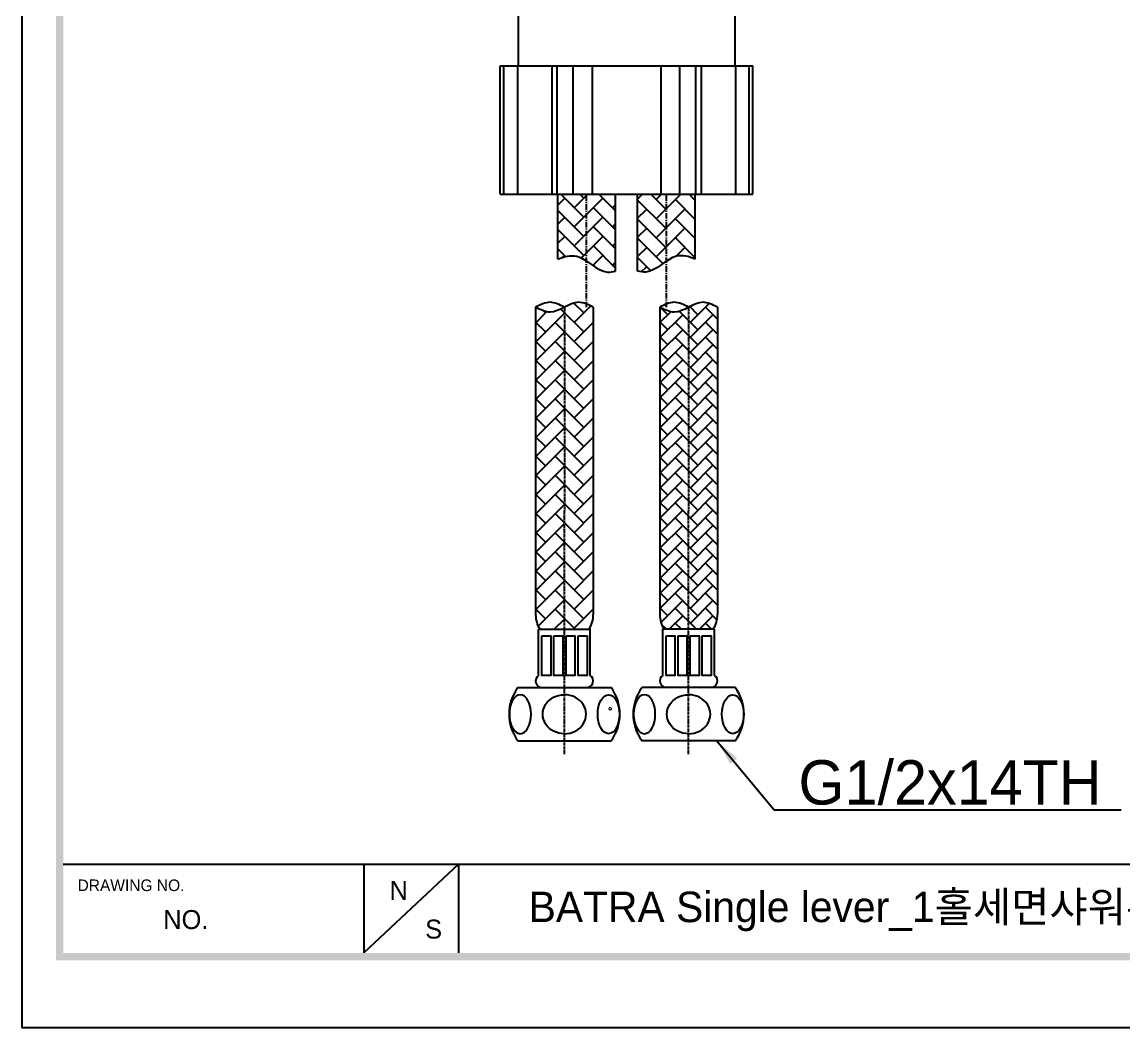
# Model space of a CAD drawing. Header units: millimetres. Extents: x 1091 to 1735, y 843 to 1297.
# Drawn here: x 1091.2 to 1339.7, y 843.5 to 1070.3 of the extents above; entities that cross this region are included whole.
import ezdxf

# ---------------------------------------------------------------- set-up
doc = ezdxf.new("R2010")
doc.units = ezdxf.units.MM
doc.linetypes.add('CENTER', pattern=[2, 1.25, -0.25, 0.25, -0.25])
for name, color, linetype in [('02___PRT_ALL_AXES', 7, 'Continuous'), ('1', 7, 'Continuous'), ('BODY', 7, 'Continuous'), ('center', 1, 'CENTER')]:
    doc.layers.add(name, color=color, linetype=linetype)
doc.styles.add('Daelim Dimension', font='')
doc.styles.get("Standard").update_dxf_attribs({"font": 'txt.shx', "bigfont": 'whgtxt.shx'})
doc.styles.get('Daelim Dimension').set_extended_font_data('나눔고딕')
doc.dimstyles.new('ISO-25', dxfattribs={"dimtxt": 2.5, "dimasz": 2.5, "dimexe": 1.25, "dimexo": 0.625, "dimtad": 1, "dimtxsty": 'Standard', "dimcen": 2.5, "dimadec": 0, "dimazin": 0, "dimtfac": 1, "dimtmove": 0, "dimatfit": 3, "dimfxl": 1, "dimarcsym": 0})
pattern_1 = [(135, (3536.9695, 1021.98), (-4e-16, 4.310523), [9.144, -3.048]), (45, (3534.8143, 1024.1353), (-4e-16, 4.310523), [9.144, -3.048])]

msp = doc.modelspace()

# ---------------------------------------------------------------- hatches: boundary and pattern name
h = msp.add_hatch()
h.set_pattern_fill('AR-HBONE', scale=0.03, style=0)
h.set_pattern_definition(pattern_1)
edge = h.paths.add_edge_path()
edge.add_line((1225.05, 1031.49), (1218.55, 1031.49))
edge.add_line((1218.55, 1031.49), (1218.55, 1016.42))
edge.add_spline(control_points=[(1218.55, 1016.42), (1220.09, 1015.4), (1222.16, 1013.62), (1224.43, 1013.99), (1225.05, 1014.18)], knot_values=[9.737063, 9.737063, 9.737063, 9.737063, 15.001191, 16.935123, 16.935123, 16.935123, 16.935123], degree=3, periodic=0)
edge.add_line((1225.05, 1014.18), (1225.05, 1031.49))
edge = h.paths.add_edge_path()
edge.add_spline(control_points=[(1212.05, 1016.83), (1213.51, 1017.48), (1215.74, 1018.07), (1217.81, 1016.9), (1218.55, 1016.42)], knot_values=[2.720003, 2.720003, 2.720003, 2.720003, 7.217324, 9.737063, 9.737063, 9.737063, 9.737063], degree=3, periodic=0)
edge.add_line((1218.55, 1016.42), (1218.55, 1031.49))
edge.add_line((1218.55, 1031.49), (1212.05, 1031.49))
edge.add_line((1212.05, 1031.49), (1212.05, 1016.83))
h = msp.add_hatch()
h.set_pattern_fill('AR-HBONE', scale=0.03, style=0)
h.set_pattern_definition([(45, (-1498.6255, 1694.109), (4e-16, 4.310523), [9.144, -3.048]), (135, (-1496.4703, 1696.2643), (4e-16, 4.310523), [9.144, -3.048])])
edge = h.paths.add_edge_path()
edge.add_line((1236.55, 1031.49), (1230.05, 1031.49))
edge.add_line((1230.05, 1031.49), (1230.05, 1014.18))
edge.add_spline(control_points=[(1230.05, 1014.18), (1230.67, 1013.99), (1232.94, 1013.62), (1235.01, 1015.4), (1236.55, 1016.42)], knot_values=[9.737063, 9.737063, 9.737063, 9.737063, 11.670995, 16.935123, 16.935123, 16.935123, 16.935123], degree=3, periodic=0)
edge.add_line((1236.55, 1016.42), (1236.55, 1031.49))
edge = h.paths.add_edge_path()
edge.add_spline(control_points=[(1236.55, 1016.42), (1237.29, 1016.9), (1239.36, 1018.07), (1241.59, 1017.48), (1243.05, 1016.83)], knot_values=[2.720003, 2.720003, 2.720003, 2.720003, 5.239742, 9.737063, 9.737063, 9.737063, 9.737063], degree=3, periodic=0)
edge.add_line((1243.05, 1016.83), (1243.05, 1031.49))
edge.add_line((1243.05, 1031.49), (1236.55, 1031.49))
edge.add_line((1236.55, 1031.49), (1236.55, 1016.42))
h = msp.add_hatch()
h.set_pattern_fill('AR-HBONE', scale=0.03, style=0)
h.set_pattern_definition(pattern_1)
edge = h.paths.add_edge_path()
edge.add_spline(control_points=[(1213.55, 1006.01), (1212.47, 1005.45), (1210.3, 1004.34), (1208.13, 1005.45), (1207.05, 1006.01)], knot_values=[6.871429, 6.871429, 6.871429, 6.871429, 10.307143, 13.742857, 13.742857, 13.742857, 13.742857], degree=3, periodic=0)
edge.add_line((1207.05, 1006.01), (1207.05, 936.72))
edge.add_arc((1213.55, 936.72), 6.5, 180, 210.9415)
edge.add_line((1207.97, 933.38), (1213.55, 933.38))
edge.add_line((1213.55, 933.38), (1213.55, 960.19))
edge.add_line((1213.55, 960.19), (1213.55, 1006.01))
edge = h.paths.add_edge_path()
edge.add_spline(control_points=[(1220.05, 1006.01), (1218.97, 1006.57), (1216.8, 1007.68), (1214.63, 1006.57), (1213.55, 1006.01)], knot_values=[0, 0, 0, 0, 3.435714, 6.871429, 6.871429, 6.871429, 6.871429], degree=3, periodic=0)
edge.add_line((1213.55, 1006.01), (1213.55, 960.19))
edge.add_line((1213.55, 960.19), (1213.55, 933.38))
edge.add_line((1213.55, 933.38), (1219.12, 933.38))
edge.add_arc((1213.55, 936.72), 6.5, 329.0585, 360)
edge.add_line((1220.05, 936.72), (1220.05, 1006.01))
at = {"layer": '1'}
h = msp.add_hatch(dxfattribs=at)
h.set_pattern_fill('AR-HBONE', scale=0.6, style=0)
h.set_pattern_definition([(45, (-7677.7857, 1039.967), (2e-15, 3.39411255), [7.2, -2.4]), (135, (-7676.0886, 1041.664), (2e-15, 3.39411255), [7.2, -2.4])])
edge = h.paths.add_edge_path()
edge.add_spline(control_points=[(1248.05, 1006.01), (1246.97, 1006.57), (1244.8, 1007.68), (1242.63, 1006.57), (1241.55, 1006.01)], knot_values=[0, 0, 0, 0, 3.435714, 6.871429, 6.871429, 6.871429, 6.871429], degree=3, periodic=0)
edge.add_line((1241.55, 1006.01), (1241.55, 960.19))
edge.add_line((1241.55, 960.19), (1241.55, 933.38))
edge.add_line((1241.55, 933.38), (1247.12, 933.38))
edge.add_arc((1241.55, 936.72), 6.5, 329.0585, 360)
edge.add_line((1248.05, 936.72), (1248.05, 1006.01))
edge = h.paths.add_edge_path()
edge.add_arc((1241.55, 936.72), 6.5, 180, 210.9415)
edge.add_line((1235.97, 933.38), (1241.55, 933.38))
edge.add_line((1241.55, 933.38), (1241.55, 960.19))
edge.add_line((1241.55, 960.19), (1241.55, 1006.01))
edge.add_spline(control_points=[(1241.55, 1006.01), (1240.47, 1005.45), (1238.3, 1004.34), (1236.13, 1005.45), (1235.05, 1006.01)], knot_values=[6.871429, 6.871429, 6.871429, 6.871429, 10.307143, 13.742857, 13.742857, 13.742857, 13.742857], degree=3, periodic=0)
edge.add_line((1235.05, 1006.01), (1235.05, 936.72))

# ---------------------------------------------------------------- linework, layer by layer
at = {"color": 7, "linetype": 'Continuous'}
for p, q in [((1199.05, 1031.49), (1199.05, 1060.49)), ((1199.05, 1060.49), (1256.05, 1060.49)), ((1199.89, 1031.49), (1199.89, 1060.49)), ((1202.95, 1060.49), (1202.95, 1031.49)), ((1210.71, 1060.49), (1210.71, 1031.49)), ((1211.92, 1031.49), (1211.92, 1060.49)), ((1215.54, 1031.49), (1215.54, 1060.49)), ((1219.81, 1060.49), (1219.81, 1031.49)), ((1235.31, 1060.49), (1235.31, 1031.49)), ((1239.58, 1031.49), (1239.58, 1060.49)), ((1243.19, 1031.49), (1243.19, 1060.49)), ((1244.4, 1060.49), (1244.4, 1031.49)), ((1252.15, 1060.49), (1252.15, 1031.49)), ((1255.21, 1031.49), (1255.21, 1060.49)), ((1256.05, 1031.49), (1256.05, 1060.49)), ((1199.05, 1031.49), (1256.05, 1031.49)), ((1212.05, 1016.83), (1212.05, 1031.49)), ((1225.05, 1014.18), (1225.05, 1031.49)), ((1230.05, 1014.18), (1230.05, 1031.49)), ((1243.05, 1016.83), (1243.05, 1031.49))]:
    msp.add_line(p, q, dxfattribs=at)
at = {"color": 5}
msp.add_line((1100.53, 880.37), (1620.21, 880.37), dxfattribs=at)
at = {"color": 5, "ltscale": 40}
for p, q in [((1168.29, 880.37), (1168.29, 860.4)), ((1168.29, 880.37), (1168.29, 860.4)), ((1189.67, 880.37), (1168.29, 860.4)), ((1189.67, 880.37), (1168.29, 860.4)), ((1189.67, 880.37), (1189.67, 860.4)), ((1189.67, 880.37), (1189.67, 860.4))]:
    msp.add_line(p, q, dxfattribs=at)
at = {"color": 2}
msp.add_lwpolyline([(1091.24, 1297.22), (1735.44, 1297.22), (1735.44, 843.46), (1091.24, 843.46)], close=True, dxfattribs=at)
at = {"ltscale": 0.5}
msp.add_lwpolyline([(1091.24, 1297.22), (1735.44, 1297.22), (1735.44, 843.46), (1091.24, 843.46)], close=True, dxfattribs=at)
at = {"color": 7, "linetype": 'Continuous'}
for points in [[(1212.05, 1016.83), (1213.51, 1017.48), (1217.42, 1018.51), (1221.36, 1013.48), (1224.43, 1013.99), (1225.05, 1014.18)], [(1243.05, 1016.83), (1241.59, 1017.48), (1237.68, 1018.51), (1233.74, 1013.48), (1230.67, 1013.99), (1230.05, 1014.18)]]:
    msp.add_open_spline(points, degree=3, knots=[2.720003, 2.720003, 2.720003, 2.720003, 7.217324, 15.001191, 16.935123, 16.935123, 16.935123, 16.935123], dxfattribs=at)
at = {"color": 7, "linetype": 'Continuous', "ltscale": 0.5}
msp.add_open_spline([(1213.55, 1006.01), (1212.47, 1006.57), (1210.3, 1007.68), (1208.13, 1006.57), (1207.05, 1006.01)], degree=3, dxfattribs=at)
msp.add_spline([(1220.05, 1006.01), (1216.8, 1007.13), (1210.3, 1004.9), (1207.05, 1006.01)], degree=3, dxfattribs=at)
at = {"color": 5, "ltscale": 40}
for points in [[(1098.88, 1289.58), (1100.53, 1289.58), (1098.88, 858.75), (1100.53, 860.4)], [(1727.8, 858.75), (1726.15, 860.4), (1098.88, 858.75), (1100.53, 860.4)]]:
    msp.add_trace(points, dxfattribs=at)
at = {"layer": '02___PRT_ALL_AXES', "color": 7, "linetype": 'Continuous'}
for p, q in [((1203.1, 1090.99), (1203.1, 1060.49)), ((1252, 1090.99), (1252, 1060.49))]:
    msp.add_line(p, q, dxfattribs=at)
at = {"layer": '1', "color": 7}
for p, q in [((1207.05, 1006.01), (1207.05, 936.72)), ((1220.05, 1006.01), (1220.05, 936.72)), ((1235.05, 1006.01), (1235.05, 936.72)), ((1248.05, 1006.01), (1248.05, 936.72)), ((1207.72, 922.98), (1207.72, 933.38)), ((1207.72, 933.38), (1219.37, 933.38)), ((1219.37, 922.98), (1219.37, 933.38)), ((1235.72, 922.98), (1235.72, 933.38)), ((1247.37, 933.38), (1235.72, 933.38)), ((1247.37, 922.98), (1247.37, 933.38)), ((1203.05, 920.23), (1224.05, 920.23)), ((1252.05, 920.23), (1231.05, 920.23)), ((1203.05, 908.23), (1224.05, 908.23)), ((1252.05, 908.23), (1231.05, 908.23))]:
    msp.add_line(p, q, dxfattribs=at)
at = {"layer": '1', "color": 7, "linetype": 'CENTER', "ltscale": 0.5}
for p, q in [((1213.55, 1006.01), (1213.55, 960.19)), ((1241.55, 1006.01), (1241.55, 960.19)), ((1213.55, 905.23), (1213.55, 960.19)), ((1241.55, 905.23), (1241.55, 960.19))]:
    msp.add_line(p, q, dxfattribs=at)
at = {"layer": '1', "color": 7, "const_width": 0.25}
msp.add_lwpolyline([(1223.97, 915.19, -1), (1223.75, 915.7, -1)], format="xyb", close=True, dxfattribs=at)
at = {"layer": '1', "color": 7}
for centre, radius, start, end in [((1213.55, 936.72), 6.5, 180, 210.9415), ((1213.55, 936.72), 6.5, 329.0585, 0), ((1241.55, 936.72), 6.5, 180, 210.9415), ((1241.55, 936.72), 6.5, 329.0585, 0), ((1208.55, 921.73), 1.5, 123.367, 270), ((1218.55, 921.73), 1.5, 270, 56.633), ((1236.55, 921.73), 1.5, 123.367, 270), ((1246.55, 921.73), 1.5, 270, 56.633), ((1211.05, 914.23), 10, 143.1301, 216.8699), ((1216.05, 914.23), 10, 323.1301, 36.8699), ((1239.05, 914.23), 10, 143.1301, 216.8699), ((1244.05, 914.23), 10, 323.1301, 36.8699)]:
    msp.add_arc(centre, radius, start, end, dxfattribs=at)
at = {"layer": '1', "color": 7, "extrusion": (0, 0, -1)}
for centre in [(1203.59, 914.23), (1231.59, 914.23)]:
    msp.add_ellipse(centre, major_axis=(0, -4.4), ratio=0.556675, dxfattribs=at)
for centre in [(1213.55, 914.23), (1241.55, 914.23)]:
    msp.add_ellipse(centre, major_axis=(4.9, 0), ratio=0.89819, start_param=1.570796, end_param=4.712389, dxfattribs=at)
at = {"layer": '1', "color": 7}
for centre in [(1213.55, 914.23), (1241.55, 914.23)]:
    msp.add_ellipse(centre, major_axis=(-4.9, 0), ratio=0.89819, start_param=1.570796, end_param=4.712389, dxfattribs=at)
for centre in [(1223.51, 914.23), (1251.51, 914.23)]:
    msp.add_ellipse(centre, major_axis=(0, -4.4), ratio=0.556675, dxfattribs=at)
msp.add_open_spline([(1241.55, 1006.01), (1240.47, 1006.57), (1238.3, 1007.68), (1236.13, 1006.57), (1235.05, 1006.01)], degree=3, dxfattribs=at)
msp.add_spline([(1248.05, 1006.01), (1244.8, 1007.13), (1238.3, 1004.9), (1235.05, 1006.01)], degree=3, dxfattribs=at)
at = {"layer": 'BODY', "color": 7, "linetype": 'Continuous', "ltscale": 0.3}
for points in [[(1208.45, 931.88), (1210.45, 931.88), (1210.45, 922.98), (1208.45, 922.98)], [(1211.18, 931.88), (1213.18, 931.88), (1213.18, 922.98), (1211.18, 922.98)], [(1213.91, 931.88), (1215.91, 931.88), (1215.91, 922.98), (1213.91, 922.98)], [(1216.64, 931.88), (1218.64, 931.88), (1218.64, 922.98), (1216.64, 922.98)], [(1236.45, 931.88), (1238.45, 931.88), (1238.45, 922.98), (1236.45, 922.98)], [(1239.18, 931.88), (1241.18, 931.88), (1241.18, 922.98), (1239.18, 922.98)], [(1241.91, 931.88), (1243.91, 931.88), (1243.91, 922.98), (1241.91, 922.98)], [(1244.64, 931.88), (1246.64, 931.88), (1246.64, 922.98), (1244.64, 922.98)]]:
    msp.add_lwpolyline(points, close=True, dxfattribs=at)
at = {"layer": 'center', "color": 7}
for p, q in [((1218.55, 1006.01), (1218.55, 1031.49)), ((1236.55, 1006.01), (1236.55, 1031.49))]:
    msp.add_line(p, q, dxfattribs=at)

# ---------------------------------------------------------------- texts
at = {"color": 5, "ltscale": 40, "style": 'Daelim Dimension'}
msp.add_text('DRAWING NO.', height=2.6158, dxfattribs=at).set_placement((1103.76, 874.33))
at = {"color": 7, "insert": (1300.5, 898.78), "char_height": 10, "attachment_point": 5, "style": 'Daelim Dimension'}
msp.add_mtext('\\A1;G1/2x14TH', dxfattribs=at)
at = {"attachment_point": 1, "style": 'Daelim Dimension'}
for s, insert, char_height, width in [('N', (1174.11, 876.63), 4.28, 5.9741), ('NO.', (1123.08, 870.05), 4.281, 26.854), ('S', (1182.14, 867.9), 4.28, 5.9741)]:
    msp.add_mtext(s, dxfattribs=dict(at, insert=insert, char_height=char_height, width=width))
at = {"color": 2, "insert": (1205.48, 874.21), "char_height": 6.8796, "width": 265.407, "attachment_point": 1, "style": 'Daelim Dimension'}
msp.add_mtext('{\\f나눔고딕|b0|i0|c129|p50;BATRA Single lever_1홀세면샤워수전_BFB-426}', dxfattribs=at)

# ---------------------------------------------------------------- leaders
at = {"color": 5, "ltscale": 0.5}
msp.add_leader([(1247.9, 908.23), (1260.84, 892.69), (1339.07, 892.69)], dimstyle='ISO-25', override={"dimscale": 2.394123}, dxfattribs=at)

doc.saveas('drawing.dxf')
